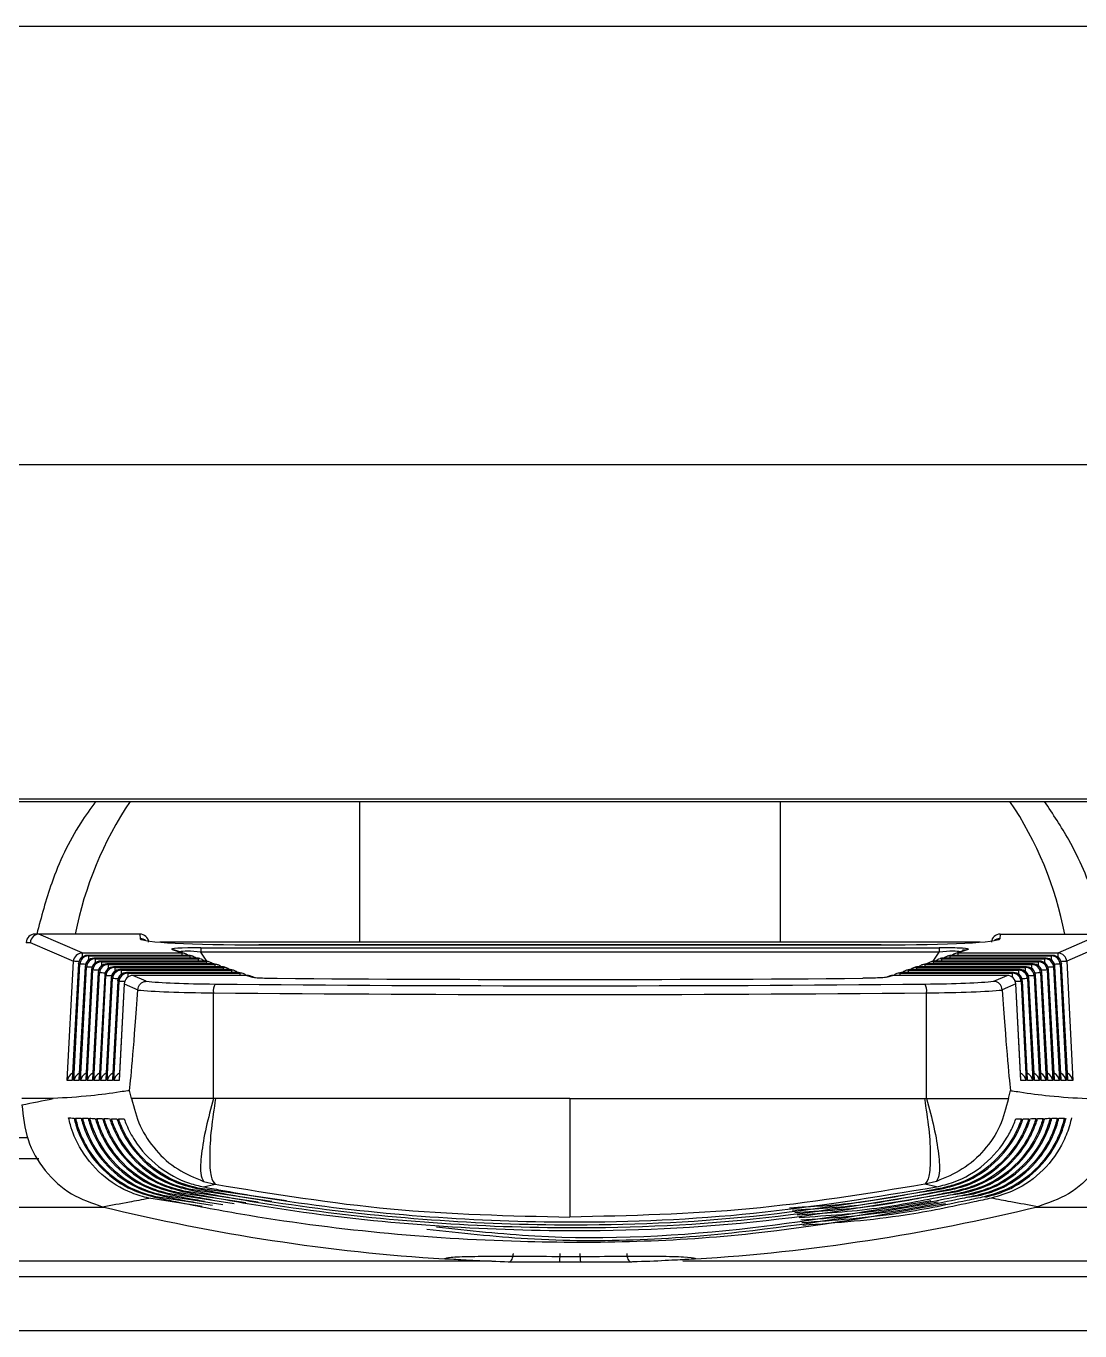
# Model space of a CAD drawing. Extents: x 8 to 113, y 1 to 87.
# Drawn here: x 48.387 to 49.589, y 10.954 to 12.442 of the extents above; entities that cross this region are included whole.
import ezdxf

# ---------------------------------------------------------------- set-up
doc = ezdxf.new("R2010")
doc.units = 0
doc.header["$MEASUREMENT"] = 0
doc.layers.add('OBJECT', color=7, linetype='CONTINUOUS')

msp = doc.modelspace()

# ---------------------------------------------------------------- linework, layer by layer
at = {"layer": 'OBJECT'}
for p, q in [((47.1428, 12.4418), (50.8717, 12.4418)), ((47.0483, 11.9418), (50.9662, 11.9418)), ((48.7672, 11.5578), (48.7672, 11.3972)), ((49.2472, 11.3972), (49.2472, 11.5578)), ((48.4017, 11.4064), (48.3969, 11.4064)), ((48.4507, 11.3849), (48.4016, 11.4064)), ((48.5167, 11.4064), (48.4017, 11.4064)), ((48.5167, 11.4064), (48.5171, 11.4011)), ((48.5167, 11.4064), (48.5167, 11.4064)), ((49.4749, 11.3972), (48.5395, 11.3972)), ((49.4978, 11.4064), (49.4973, 11.4011)), ((49.4978, 11.4064), (49.6128, 11.4064)), ((49.4978, 11.4064), (49.4978, 11.4064)), ((49.5638, 11.3849), (49.6128, 11.4064)), ((48.3869, 11.397), (48.3917, 11.397)), ((48.3917, 11.397), (48.4408, 11.3754)), ((48.4507, 11.3849), (48.5645, 11.3849)), ((48.4507, 11.3849), (48.4507, 11.3802)), ((48.5533, 11.3887), (48.5645, 11.3849)), ((48.5677, 11.3843), (48.5565, 11.3882)), ((48.5645, 11.3849), (48.5645, 11.3822)), ((48.5863, 11.3908), (49.4282, 11.3908)), ((48.5863, 11.3908), (48.5863, 11.3859)), ((49.4282, 11.3859), (48.5863, 11.3859)), ((48.593, 11.3755), (48.5863, 11.3859)), ((49.3622, 11.3941), (48.6522, 11.3941)), ((48.6522, 11.394), (48.6522, 11.3941)), ((49.3622, 11.394), (48.6522, 11.394)), ((49.3622, 11.394), (49.3622, 11.3941)), ((49.4214, 11.3755), (49.4282, 11.3859)), ((49.4282, 11.3908), (49.4282, 11.3859)), ((49.4579, 11.3882), (49.4467, 11.3843)), ((49.4612, 11.3887), (49.45, 11.3849)), ((49.45, 11.3849), (49.5638, 11.3849)), ((49.45, 11.3822), (49.45, 11.3849)), ((49.4576, 11.3881), (49.4548, 11.3881)), ((49.5638, 11.3802), (49.5638, 11.3849)), ((49.6227, 11.397), (49.5737, 11.3754)), ((48.4337, 11.2395), (48.4408, 11.3754)), ((48.4467, 11.3728), (48.4396, 11.2407)), ((48.4468, 11.3727), (48.4396, 11.2395)), ((48.4413, 11.2395), (48.4482, 11.3721)), ((48.4468, 11.3727), (48.4467, 11.3728)), ((48.4482, 11.3721), (48.4468, 11.3727)), ((48.4542, 11.3695), (48.4472, 11.2407)), ((48.4543, 11.3695), (48.4472, 11.2395)), ((48.449, 11.2395), (48.4557, 11.3688)), ((48.4543, 11.3695), (48.4542, 11.3695)), ((48.4557, 11.3688), (48.4543, 11.3695)), ((48.462, 11.3686), (48.4557, 11.3688)), ((48.5722, 11.3822), (48.4567, 11.3822)), ((48.4567, 11.3822), (48.4581, 11.3816)), ((48.5722, 11.3822), (48.4567, 11.3822)), ((48.4567, 11.3822), (48.4567, 11.3822)), ((48.4581, 11.3816), (48.574, 11.3816)), ((48.4581, 11.3816), (48.4581, 11.3769)), ((48.5817, 11.3789), (48.4642, 11.3789)), ((48.4642, 11.3789), (48.4656, 11.3783)), ((48.5817, 11.3789), (48.4642, 11.3789)), ((48.4642, 11.3789), (48.4642, 11.3789)), ((48.4656, 11.3783), (48.5835, 11.3783)), ((48.4656, 11.3783), (48.4656, 11.3736)), ((48.5913, 11.3757), (48.4716, 11.3757)), ((48.4716, 11.3757), (48.473, 11.375)), ((48.5913, 11.3757), (48.4716, 11.3757)), ((48.4716, 11.3757), (48.4716, 11.3757)), ((48.473, 11.375), (48.5931, 11.375)), ((48.473, 11.375), (48.473, 11.3704)), ((48.6008, 11.3724), (48.479, 11.3724)), ((48.479, 11.3724), (48.4805, 11.3718)), ((48.6008, 11.3724), (48.479, 11.3724)), ((48.479, 11.3724), (48.479, 11.3724)), ((48.4805, 11.3718), (48.6026, 11.3718)), ((48.4805, 11.3718), (48.4805, 11.3671)), ((48.6103, 11.3691), (48.4865, 11.3691)), ((48.4865, 11.3691), (48.4879, 11.3685)), ((48.6103, 11.3691), (48.4865, 11.3691)), ((48.4865, 11.3691), (48.4865, 11.3691)), ((48.4879, 11.3685), (48.6121, 11.3685)), ((48.4879, 11.3685), (48.4879, 11.3638)), ((48.574, 11.3816), (48.5722, 11.3822)), ((48.5722, 11.3822), (48.5722, 11.3822)), ((48.574, 11.3789), (48.574, 11.3816)), ((48.5773, 11.3811), (48.5755, 11.3817)), ((48.5835, 11.3783), (48.5817, 11.3789)), ((48.5817, 11.3789), (48.5817, 11.3789)), ((48.5835, 11.3757), (48.5835, 11.3783)), ((48.5868, 11.3778), (48.585, 11.3784)), ((48.5931, 11.375), (48.5913, 11.3757)), ((48.5913, 11.3757), (48.5913, 11.3757)), ((48.5931, 11.3724), (48.5931, 11.375)), ((48.5963, 11.3745), (48.5945, 11.3751)), ((48.6026, 11.3718), (48.6008, 11.3724)), ((48.6008, 11.3724), (48.6008, 11.3724)), ((48.6026, 11.3691), (48.6026, 11.3718)), ((48.6058, 11.3712), (48.604, 11.3719)), ((48.6121, 11.3685), (48.6103, 11.3691)), ((48.6103, 11.3691), (48.6103, 11.3691)), ((48.6121, 11.3659), (48.6121, 11.3685)), ((48.6154, 11.368), (48.6135, 11.3686)), ((49.4009, 11.3686), (49.3991, 11.368)), ((49.4042, 11.3691), (49.4023, 11.3685)), ((49.4023, 11.3685), (49.5266, 11.3685)), ((49.4023, 11.3685), (49.4023, 11.3659)), ((49.528, 11.3691), (49.4042, 11.3691)), ((49.528, 11.3691), (49.4042, 11.3691)), ((49.4042, 11.3691), (49.4042, 11.3691)), ((49.4104, 11.3719), (49.4086, 11.3712)), ((49.4137, 11.3724), (49.4119, 11.3718)), ((49.4119, 11.3718), (49.534, 11.3718)), ((49.4119, 11.3718), (49.4119, 11.3691)), ((49.5354, 11.3724), (49.4137, 11.3724)), ((49.5354, 11.3724), (49.4137, 11.3724)), ((49.4137, 11.3724), (49.4137, 11.3724)), ((49.4199, 11.3751), (49.4181, 11.3745)), ((49.4232, 11.3757), (49.4214, 11.375)), ((49.4214, 11.375), (49.5414, 11.375)), ((49.4214, 11.375), (49.4214, 11.3724)), ((49.5428, 11.3757), (49.4232, 11.3757)), ((49.5428, 11.3757), (49.4232, 11.3757)), ((49.4232, 11.3757), (49.4232, 11.3757)), ((49.4294, 11.3784), (49.4277, 11.3778)), ((49.4327, 11.3789), (49.4309, 11.3783)), ((49.4309, 11.3783), (49.5489, 11.3783)), ((49.4309, 11.3783), (49.4309, 11.3757)), ((49.5503, 11.3789), (49.4327, 11.3789)), ((49.5503, 11.3789), (49.4327, 11.3789)), ((49.4327, 11.3789), (49.4327, 11.3789)), ((49.439, 11.3817), (49.4372, 11.3811)), ((49.4422, 11.3822), (49.4404, 11.3816)), ((49.4404, 11.3816), (49.5563, 11.3816)), ((49.4404, 11.3816), (49.4404, 11.3789)), ((49.5577, 11.3822), (49.4422, 11.3822)), ((49.5577, 11.3822), (49.4422, 11.3822)), ((49.4422, 11.3822), (49.4422, 11.3822)), ((49.5266, 11.3685), (49.528, 11.3691)), ((49.5266, 11.3638), (49.5266, 11.3685)), ((49.528, 11.3691), (49.528, 11.3691)), ((49.534, 11.3718), (49.5354, 11.3724)), ((49.534, 11.3671), (49.534, 11.3718)), ((49.5354, 11.3724), (49.5354, 11.3724)), ((49.5414, 11.375), (49.5428, 11.3757)), ((49.5414, 11.3704), (49.5414, 11.375)), ((49.5428, 11.3757), (49.5428, 11.3757)), ((49.5489, 11.3783), (49.5503, 11.3789)), ((49.5489, 11.3736), (49.5489, 11.3783)), ((49.5503, 11.3789), (49.5503, 11.3789)), ((49.5588, 11.3688), (49.5524, 11.3686)), ((49.5563, 11.3816), (49.5577, 11.3822)), ((49.5563, 11.3769), (49.5563, 11.3816)), ((49.5577, 11.3822), (49.5577, 11.3822)), ((49.5602, 11.3695), (49.5588, 11.3688)), ((49.5588, 11.3688), (49.5655, 11.2395)), ((49.5672, 11.2395), (49.5602, 11.3695)), ((49.5603, 11.3695), (49.5602, 11.3695)), ((49.5672, 11.2407), (49.5603, 11.3695)), ((49.5676, 11.3727), (49.5662, 11.3721)), ((49.5662, 11.3721), (49.5731, 11.2395)), ((49.5677, 11.3728), (49.5676, 11.3727)), ((49.5748, 11.2395), (49.5676, 11.3727)), ((49.5748, 11.2407), (49.5677, 11.3728)), ((49.5737, 11.3754), (49.5807, 11.2395)), ((48.4616, 11.3662), (48.4549, 11.2407)), ((48.4617, 11.3662), (48.4549, 11.2395)), ((48.4566, 11.2395), (48.4631, 11.3656)), ((48.4617, 11.3662), (48.4616, 11.3662)), ((48.4631, 11.3656), (48.4617, 11.3662)), ((48.4691, 11.3629), (48.4625, 11.2407)), ((48.4691, 11.3629), (48.4625, 11.2395)), ((48.4642, 11.2395), (48.4705, 11.3623)), ((48.4705, 11.3623), (48.4691, 11.3629)), ((48.4691, 11.3629), (48.4691, 11.3629)), ((48.4765, 11.3597), (48.4701, 11.2407)), ((48.4766, 11.3596), (48.4701, 11.2395)), ((48.4718, 11.2395), (48.478, 11.359)), ((48.4766, 11.3596), (48.4765, 11.3597)), ((48.478, 11.359), (48.4766, 11.3596)), ((48.4839, 11.3564), (48.4777, 11.2407)), ((48.484, 11.3564), (48.4777, 11.2395)), ((48.4794, 11.2395), (48.4854, 11.3557)), ((48.484, 11.3564), (48.4839, 11.3564)), ((48.4854, 11.3557), (48.484, 11.3564)), ((48.4914, 11.3531), (48.4853, 11.2407)), ((48.4914, 11.3531), (48.4853, 11.2395)), ((48.4929, 11.3525), (48.4914, 11.3531)), ((48.4914, 11.3531), (48.4914, 11.3531)), ((48.6198, 11.3659), (48.4939, 11.3659)), ((48.4939, 11.3659), (48.4939, 11.3658)), ((48.4939, 11.3658), (48.4953, 11.3652)), ((48.6198, 11.3658), (48.4939, 11.3658)), ((48.4953, 11.3652), (48.6216, 11.3652)), ((48.4953, 11.3652), (48.4953, 11.3606)), ((48.6293, 11.3626), (48.5013, 11.3626)), ((48.5013, 11.3626), (48.5028, 11.3619)), ((48.6293, 11.3626), (48.5013, 11.3626)), ((48.5013, 11.3626), (48.5013, 11.3626)), ((48.5028, 11.3619), (48.6311, 11.3619)), ((48.5028, 11.3619), (48.5028, 11.3573)), ((48.6388, 11.3593), (48.5088, 11.3593)), ((48.524, 11.3526), (48.5088, 11.3593)), ((48.6388, 11.3593), (48.5088, 11.3593)), ((48.5088, 11.3593), (48.5088, 11.3593)), ((48.6198, 11.3658), (48.6198, 11.3659)), ((48.6216, 11.3652), (48.6198, 11.3658)), ((48.6216, 11.3626), (48.6216, 11.3652)), ((48.6249, 11.3647), (48.6231, 11.3653)), ((48.6311, 11.3619), (48.6293, 11.3626)), ((48.6293, 11.3626), (48.6293, 11.3626)), ((48.6311, 11.3593), (48.6311, 11.3619)), ((48.6344, 11.3614), (48.6326, 11.362)), ((48.6388, 11.3593), (48.6437, 11.3576)), ((48.6388, 11.3593), (48.6388, 11.3593)), ((48.6469, 11.3571), (48.6421, 11.3588)), ((49.3724, 11.3588), (49.3675, 11.3571)), ((49.3756, 11.3593), (49.3708, 11.3576)), ((49.5057, 11.3593), (49.3756, 11.3593)), ((49.5057, 11.3593), (49.3756, 11.3593)), ((49.3756, 11.3593), (49.3756, 11.3593)), ((49.3819, 11.362), (49.3801, 11.3614)), ((49.3851, 11.3626), (49.3833, 11.3619)), ((49.3833, 11.3619), (49.5117, 11.3619)), ((49.3833, 11.3619), (49.3833, 11.3593)), ((49.5131, 11.3626), (49.3851, 11.3626)), ((49.5131, 11.3626), (49.3851, 11.3626)), ((49.3851, 11.3626), (49.3851, 11.3626)), ((49.3914, 11.3653), (49.3896, 11.3647)), ((49.3947, 11.3658), (49.3928, 11.3652)), ((49.3928, 11.3652), (49.5191, 11.3652)), ((49.3928, 11.3652), (49.3928, 11.3626)), ((49.5205, 11.3659), (49.3947, 11.3659)), ((49.3947, 11.3659), (49.3947, 11.3658)), ((49.5205, 11.3658), (49.3947, 11.3658)), ((49.4904, 11.3526), (49.5057, 11.3593)), ((49.5057, 11.3593), (49.5057, 11.3593)), ((49.5117, 11.3619), (49.5131, 11.3626)), ((49.5117, 11.3573), (49.5117, 11.3619)), ((49.5131, 11.3626), (49.5131, 11.3626)), ((49.5191, 11.3652), (49.5205, 11.3658)), ((49.5191, 11.3606), (49.5191, 11.3652)), ((49.5205, 11.3658), (49.5205, 11.3659)), ((49.523, 11.3531), (49.5216, 11.3525)), ((49.5291, 11.2395), (49.523, 11.3531)), ((49.5231, 11.3531), (49.523, 11.3531)), ((49.5291, 11.2407), (49.5231, 11.3531)), ((49.5305, 11.3564), (49.529, 11.3557)), ((49.529, 11.3557), (49.535, 11.2395)), ((49.5368, 11.2407), (49.5305, 11.3564)), ((49.5368, 11.2395), (49.5305, 11.3564)), ((49.5305, 11.3564), (49.5305, 11.3564)), ((49.5379, 11.3596), (49.5365, 11.359)), ((49.5365, 11.359), (49.5427, 11.2395)), ((49.538, 11.3597), (49.5379, 11.3596)), ((49.5444, 11.2395), (49.5379, 11.3596)), ((49.5444, 11.2407), (49.538, 11.3597)), ((49.5453, 11.3629), (49.5439, 11.3623)), ((49.5439, 11.3623), (49.5503, 11.2395)), ((49.552, 11.2395), (49.5453, 11.3629)), ((49.5454, 11.3629), (49.5453, 11.3629)), ((49.552, 11.2407), (49.5454, 11.3629)), ((49.5528, 11.3662), (49.5514, 11.3656)), ((49.5514, 11.3656), (49.5579, 11.2395)), ((49.5596, 11.2407), (49.5528, 11.3662)), ((49.5596, 11.2395), (49.5528, 11.3662)), ((49.5528, 11.3662), (49.5528, 11.3662)), ((48.487, 11.2395), (48.4929, 11.3525)), ((48.4988, 11.3498), (48.4929, 11.2407)), ((48.4989, 11.3498), (48.4929, 11.2395)), ((48.4988, 11.3498), (48.4989, 11.3498)), ((48.4989, 11.3498), (48.5143, 11.343)), ((48.5143, 11.343), (48.5143, 11.3427)), ((48.6005, 11.2189), (48.6005, 11.3395)), ((49.4139, 11.2189), (49.4139, 11.3395)), ((49.5156, 11.3498), (49.5001, 11.343)), ((49.5001, 11.343), (49.5002, 11.3427)), ((49.5215, 11.2395), (49.5156, 11.3498)), ((49.5156, 11.3498), (49.5157, 11.3498)), ((49.5215, 11.2407), (49.5157, 11.3498)), ((49.5216, 11.3525), (49.5274, 11.2395)), ((48.4396, 11.2395), (48.4337, 11.2395)), ((48.4472, 11.2395), (48.4413, 11.2395)), ((48.4549, 11.2395), (48.449, 11.2395)), ((48.4625, 11.2395), (48.4566, 11.2395)), ((48.4701, 11.2395), (48.4642, 11.2395)), ((48.4777, 11.2395), (48.4718, 11.2395)), ((48.4853, 11.2395), (48.4794, 11.2395)), ((48.4929, 11.2395), (48.487, 11.2395)), ((49.5274, 11.2395), (49.5215, 11.2395)), ((49.535, 11.2395), (49.5291, 11.2395)), ((49.5427, 11.2395), (49.5368, 11.2395)), ((49.5503, 11.2395), (49.5444, 11.2395)), ((49.5579, 11.2395), (49.552, 11.2395)), ((49.5655, 11.2395), (49.5596, 11.2395)), ((49.5731, 11.2395), (49.5672, 11.2395)), ((49.5807, 11.2395), (49.5748, 11.2395)), ((48.4177, 11.2189), (48.3822, 11.2189)), ((48.5072, 11.2189), (48.5049, 11.228)), ((48.603, 11.2189), (48.6005, 11.2189)), ((49.4115, 11.2189), (49.4139, 11.2189)), ((49.5072, 11.2189), (49.5096, 11.228)), ((48.3887, 11.174), (47.1572, 11.174)), ((48.4012, 11.15), (47.1572, 11.15)), ((48.5732, 11.1148), (48.5748, 11.1151)), ((48.667, 11.1016), (48.5748, 11.1151)), ((48.5812, 11.1165), (48.5829, 11.1169)), ((48.6838, 11.1022), (48.5829, 11.1169)), ((48.5892, 11.1182), (48.6025, 11.1212)), ((48.5894, 11.1245), (48.6025, 11.1212)), ((49.4251, 11.1245), (49.4119, 11.1212)), ((49.4252, 11.1182), (49.4119, 11.1212)), ((49.4332, 11.1165), (49.4316, 11.1169)), ((49.4412, 11.1148), (49.4396, 11.1151)), ((48.5876, 11.0958), (48.5268, 11.1053)), ((48.5332, 11.1066), (48.5348, 11.1069)), ((48.5993, 11.0969), (48.5348, 11.1069)), ((48.5412, 11.1082), (48.5428, 11.1085)), ((48.6114, 11.0979), (48.5428, 11.1085)), ((48.5492, 11.1098), (48.5508, 11.1101)), ((48.624, 11.099), (48.5508, 11.1101)), ((48.5572, 11.1114), (48.5588, 11.1118)), ((48.6374, 11.0999), (48.5588, 11.1118)), ((48.5652, 11.1131), (48.5668, 11.1134)), ((48.6517, 11.1008), (48.5668, 11.1134)), ((49.4449, 11.1095), (49.4573, 11.1114)), ((49.4493, 11.1131), (49.4476, 11.1134)), ((49.4529, 11.1079), (49.4653, 11.1098)), ((49.4573, 11.1114), (49.4556, 11.1118)), ((49.4609, 11.1063), (49.4733, 11.1082)), ((49.4653, 11.1098), (49.4637, 11.1101)), ((49.4733, 11.1082), (49.4717, 11.1085)), ((49.4813, 11.1066), (49.4797, 11.1069)), ((47.0483, 11.0952), (48.4753, 11.0952)), ((48.4738, 11.0956), (48.474, 11.0956)), ((49.5391, 11.0952), (50.9662, 11.0952)), ((49.5407, 11.0956), (49.5405, 11.0956)), ((48.9177, 11.0333), (47.2223, 11.0333)), ((48.8638, 11.036), (48.8638, 11.036)), ((48.995, 11.0324), (48.995, 11.0324)), ((49.0194, 11.0324), (49.0194, 11.0324)), ((50.7922, 11.0333), (49.1359, 11.0333)), ((49.1506, 11.036), (49.1506, 11.036)), ((47.9548, 11.0159), (50.0596, 11.0159)), ((50.0388, 10.954), (47.9756, 10.954))]:
    msp.add_line(p, q, dxfattribs=at)
for centre, radius, start, end in [((48.8491, 11.3274), 0.4137, 146.1584, 168.9842), ((49.1683, 11.3286), 0.4106, 10.9282, 33.9292), ((48.3969, 11.3964), 0.01, 90, 177), ((48.5167, 11.3964), 0.01, 5, 90), ((48.5171, 11.3911), 0.01, 52.3681, 90.0221), ((49.4978, 11.3964), 0.01, 90, 175), ((49.4973, 11.3911), 0.01, 89.9779, 127.6319), ((48.3969, 11.3964), 0.01, 177, 178.5), ((48.4508, 11.3748), 0.01, 90.5775, 176.7662), ((48.5533, 11.379), 0.00976, 71.0233, 90.4718), ((48.5646, 11.3751), 0.00976, 71.024, 90.4712), ((48.5645, 11.3749), 0.01, 47.2005, 71.0172), ((49.45, 11.3749), 0.01, 108.9828, 132.7995), ((49.4499, 11.3751), 0.00976, 89.5288, 108.976), ((49.4611, 11.379), 0.00976, 89.5282, 108.9767), ((49.5637, 11.3748), 0.01, 3.2338, 89.4225), ((48.4336, 11.1203), 0.2552, 86.9544, 88.3925), ((48.4567, 11.3722), 0.01, 90, 176.9163), ((48.4568, 11.3722), 0.01, 90.5783, 176.7662), ((48.4582, 11.3716), 0.01, 90.5783, 176.7662), ((48.4393, 11.0735), 0.2988, 87.0612, 88.2881), ((48.4642, 11.3689), 0.01, 90, 176.9163), ((48.4643, 11.3689), 0.01, 90.5783, 176.7662), ((48.4657, 11.3683), 0.01, 90.5775, 176.7662), ((48.4716, 11.3657), 0.01, 90, 176.9163), ((48.4717, 11.3656), 0.01, 90.5783, 176.7662), ((48.4731, 11.365), 0.01, 90.5783, 176.7662), ((48.479, 11.3624), 0.01, 90, 176.9163), ((48.4791, 11.3624), 0.01, 90.5781, 176.7667), ((48.4806, 11.3617), 0.01, 90.5775, 176.7662), ((48.4865, 11.3591), 0.01, 90, 176.9163), ((48.4866, 11.3591), 0.01, 90.5781, 176.7667), ((48.488, 11.3585), 0.01, 90.5775, 176.7662), ((48.5722, 11.3722), 0.01, 71.0172, 90), ((48.5723, 11.3724), 0.00976, 71.0233, 90.4718), ((48.5741, 11.3718), 0.00976, 71.0238, 90.4713), ((48.574, 11.3716), 0.01, 47.226, 71.0172), ((48.5817, 11.3689), 0.01, 71.0172, 90), ((48.5818, 11.3692), 0.00976, 71.024, 90.4712), ((48.5836, 11.3686), 0.00976, 71.024, 90.4712), ((48.5835, 11.3683), 0.01, 47.2514, 71.0172), ((48.5913, 11.3657), 0.01, 71.0172, 90), ((48.5913, 11.3659), 0.00976, 71.024, 90.4712), ((48.5931, 11.3653), 0.00975, 71.0131, 90.477), ((48.5931, 11.3651), 0.01, 47.2769, 71.0172), ((48.6008, 11.3624), 0.01, 71.0172, 90), ((48.6009, 11.3626), 0.00976, 71.0233, 90.4718), ((48.6027, 11.362), 0.00976, 71.024, 90.4712), ((48.6026, 11.3618), 0.01, 47.3024, 71.0172), ((48.6103, 11.3591), 0.01, 71.0172, 90), ((48.6104, 11.3594), 0.00976, 71.0233, 90.4718), ((48.6122, 11.3587), 0.00975, 71.0181, 90.4771), ((48.6121, 11.3585), 0.01, 47.3279, 71.0172), ((49.4023, 11.3585), 0.01, 108.9828, 132.6721), ((49.4023, 11.3587), 0.00975, 89.5229, 108.9819), ((49.4042, 11.3591), 0.01, 90, 108.9828), ((49.4041, 11.3594), 0.00976, 89.5282, 108.9767), ((49.4119, 11.3618), 0.01, 108.9828, 132.6976), ((49.4118, 11.362), 0.00976, 89.5288, 108.976), ((49.4137, 11.3624), 0.01, 90, 108.9828), ((49.4136, 11.3626), 0.00976, 89.5282, 108.9767), ((49.4214, 11.3651), 0.01, 108.9828, 132.7231), ((49.4213, 11.3653), 0.00975, 89.523, 108.9869), ((49.4232, 11.3657), 0.01, 90, 108.9828), ((49.4231, 11.3659), 0.00976, 89.5288, 108.976), ((49.4309, 11.3683), 0.01, 108.9828, 132.7486), ((49.4308, 11.3686), 0.00976, 89.5288, 108.976), ((49.4327, 11.3689), 0.01, 90, 108.9828), ((49.4326, 11.3692), 0.00976, 89.5288, 108.976), ((49.4404, 11.3716), 0.01, 108.9828, 132.774), ((49.4404, 11.3718), 0.00976, 89.5287, 108.9762), ((49.4422, 11.3722), 0.01, 90, 108.9828), ((49.4421, 11.3724), 0.00976, 89.5282, 108.9767), ((49.5265, 11.3585), 0.01, 3.2338, 89.4225), ((49.528, 11.3591), 0.01, 3.0837, 90), ((49.5279, 11.3591), 0.01, 3.2333, 89.4219), ((49.5339, 11.3617), 0.01, 3.2338, 89.4225), ((49.5354, 11.3624), 0.01, 3.0837, 90), ((49.5353, 11.3624), 0.01, 3.2333, 89.4219), ((49.5413, 11.365), 0.01, 3.2338, 89.4217), ((49.5428, 11.3657), 0.01, 3.0837, 90), ((49.5427, 11.3656), 0.01, 3.2338, 89.4217), ((49.5488, 11.3683), 0.01, 3.2338, 89.4225), ((49.5503, 11.3689), 0.01, 3.0837, 90), ((49.5502, 11.3689), 0.01, 3.2338, 89.4217), ((49.5562, 11.3716), 0.01, 3.2338, 89.4217), ((49.5577, 11.3722), 0.01, 3.0837, 90), ((49.5576, 11.3722), 0.01, 3.2338, 89.4217), ((49.5752, 11.0735), 0.2988, 91.7119, 92.9388), ((49.5796, 11.152), 0.2234, 91.5052, 93.1478), ((48.453, 11.0392), 0.3265, 87.1156, 88.2357), ((48.4647, 11.1393), 0.223, 86.8566, 88.4944), ((48.4721, 11.1361), 0.223, 86.8588, 88.4945), ((48.4939, 11.3559), 0.01, 90, 176.9163), ((48.494, 11.3558), 0.01, 90.5782, 176.7665), ((48.4954, 11.3552), 0.01, 90.5782, 176.7657), ((48.4796, 11.1332), 0.2226, 86.8581, 88.4949), ((48.5013, 11.3526), 0.01, 90, 176.9163), ((48.5014, 11.3525), 0.01, 90.5783, 176.7664), ((48.5029, 11.3519), 0.01, 90.5773, 176.7666), ((48.5088, 11.3493), 0.01, 90, 176.9163), ((48.5089, 11.3493), 0.01, 90.5785, 176.7662), ((48.6198, 11.3559), 0.01, 71.0172, 90), ((48.6199, 11.3561), 0.00976, 71.024, 90.4712), ((48.6217, 11.3555), 0.00976, 71.024, 90.4712), ((48.6216, 11.3552), 0.01, 47.3534, 71.0172), ((48.6293, 11.3526), 0.01, 71.0172, 90), ((48.6294, 11.3528), 0.00976, 71.0233, 90.4718), ((48.6312, 11.3522), 0.00976, 71.0233, 90.4718), ((48.6311, 11.352), 0.01, 47.3789, 71.0172), ((48.6388, 11.3493), 0.01, 71.0172, 90), ((48.6389, 11.3495), 0.00976, 71.0233, 90.4718), ((48.6438, 11.3479), 0.00976, 71.0233, 90.4718), ((49.3707, 11.3479), 0.00976, 89.5282, 108.9767), ((49.3756, 11.3493), 0.01, 90, 108.9828), ((49.3755, 11.3495), 0.00976, 89.5282, 108.9767), ((49.3833, 11.352), 0.01, 108.9828, 132.6211), ((49.3832, 11.3522), 0.00976, 89.5282, 108.9767), ((49.3851, 11.3526), 0.01, 90, 108.9828), ((49.3851, 11.3528), 0.00976, 89.5282, 108.9767), ((49.3928, 11.3552), 0.01, 108.9828, 132.6466), ((49.3927, 11.3555), 0.00976, 89.5288, 108.976), ((49.3947, 11.3559), 0.01, 90, 108.9828), ((49.3946, 11.3561), 0.00976, 89.5288, 108.976), ((49.5057, 11.3493), 0.01, 3.0837, 90), ((49.5056, 11.3493), 0.01, 3.2338, 89.4215), ((49.5116, 11.3519), 0.01, 3.2334, 89.4227), ((49.5131, 11.3526), 0.01, 3.0837, 90), ((49.513, 11.3525), 0.01, 3.2336, 89.4217), ((49.519, 11.3552), 0.01, 3.2343, 89.4218), ((49.5205, 11.3559), 0.01, 3.0837, 90), ((49.5204, 11.3558), 0.01, 3.2335, 89.4218), ((49.5349, 11.1332), 0.2226, 91.5051, 93.1419), ((49.5423, 11.1361), 0.223, 91.5055, 93.1412), ((49.5498, 11.1393), 0.223, 91.5056, 93.1434), ((49.5614, 11.0392), 0.3265, 91.7643, 92.8844), ((48.487, 11.1295), 0.2231, 86.8619, 88.4934), ((48.6175, 11.3416), 0.0171, 152.4553, 187.0246), ((49.397, 11.3416), 0.0171, 352.9754, 27.5447), ((49.5274, 11.1295), 0.2231, 91.5066, 93.1381), ((49.0072, 13.2814), 2.25, 256.2899, 266.3463), ((49.0072, 13.2814), 2.25, 273.6537, 283.7101)]:
    msp.add_arc(centre, radius, start, end, dxfattribs=at)
for centre, major_axis, ratio, start_param, end_param in [((48.4017, 11.3964), (0.00206, 0.00979), 0.992047, 0.21202, 1.724102), ((48.4249, 11.3964), (0.0253, -0.0094), 0.138337, 2.783892, 2.790246), ((48.6526, 11.4012), (0.1355, 0), 0.052561, 3.146183, 4.709383), ((49.3618, 11.4012), (0.1355, 0), 0.052561, 4.715395, 6.278595), ((48.601, 11.3883), (0.0482, -0.0008), 0.049658, 1.8811, 3.292626), ((48.601, 11.3783), (0.04, -0.0068), 0.131783, 1.969122, 2.906286), ((49.4135, 11.3883), (0.0482, 0.0008), 0.049658, 6.132152, 7.543678), ((49.4135, 11.3783), (0.04, 0.0068), 0.131783, 0.687541, 1.17247), ((49.4135, 11.3783), (0.04, 0.0068), 0.131783, 0.235307, 0.687541), ((48.6222, 11.3552), (0.11, 0), 0.052802, 3.609101, 4.530635), ((49.0072, 11.4693), (2.1693, 0), 0.052827, 4.557874, 4.866904), ((49.3922, 11.3552), (0.11, 0), 0.052802, 4.894143, 5.815677), ((48.6222, 13.5087), (0.1191, 2.2897), 0.00637, 3.231059, 3.472172), ((48.6222, 11.3452), (0.12, 0), 0.048402, 3.594014, 4.530635), ((49.0072, 11.4558), (2.25, 0), 0.052568, 4.530635, 4.894143), ((49.0072, 11.4658), (2.24, 0), 0.052802, 4.530635, 4.894143), ((49.3922, 11.3452), (0.12, 0), 0.048402, 4.894143, 5.830764), ((49.3922, 13.5087), (-0.1191, 2.2897), 0.00637, 2.811013, 3.052126), ((48.4436, 11.2389), (0.0077, 0.00731), 0.885668, 1.241251, 2.26901), ((48.4513, 11.2389), (0.0077, 0.00731), 0.885668, 1.241251, 2.26901), ((48.4589, 11.2389), (0.0077, 0.00731), 0.885668, 1.241251, 2.26901), ((48.4665, 11.2389), (0.0077, 0.00731), 0.885668, 1.241251, 2.26901), ((48.4741, 11.2389), (0.0077, 0.00731), 0.885668, 1.241251, 2.26901), ((48.4817, 11.2389), (0.0077, 0.00731), 0.885668, 1.241251, 2.26901), ((48.4893, 11.2389), (0.0077, 0.00731), 0.885668, 1.241251, 2.26901), ((48.4969, 11.2389), (0.0077, 0.00731), 0.885668, 1.241251, 2.26901), ((49.5175, 11.2389), (0.0077, -0.00731), 0.885668, 0.872583, 1.900342), ((49.5251, 11.2389), (0.0077, -0.00731), 0.885668, 0.872583, 1.900342), ((49.5327, 11.2389), (0.0077, -0.00731), 0.885668, 0.872583, 1.900342), ((49.5404, 11.2389), (0.0077, -0.00731), 0.885668, 0.872583, 1.900342), ((49.548, 11.2389), (0.0077, -0.00731), 0.885668, 0.872583, 1.900342), ((49.5556, 11.2389), (0.0077, -0.00731), 0.885668, 0.872583, 1.900342), ((49.5632, 11.2389), (0.0077, -0.00731), 0.885668, 0.872583, 1.900342), ((49.5708, 11.2389), (0.0077, -0.00731), 0.885668, 0.872583, 1.900342), ((47.8888, 13.2814), (2.3412, 0), 0.904333, 4.924724, 4.940236), ((49.0072, 11.0247), (0.1429, 0), 0.054262, 1.485384, 1.656209)]:
    msp.add_ellipse(centre, major_axis=major_axis, ratio=ratio, start_param=start_param, end_param=end_param, dxfattribs=at)
for points, knots in [([(48.3694, 11.5606), (48.4603, 11.5606), (48.6425, 11.5606), (48.9503, 11.5605), (49.2867, 11.5606), (49.5268, 11.5606), (49.645, 11.5606)], [0, 0, 0, 0, 0.215255, 0.431981, 0.720155, 1, 1, 1, 1]), ([(48.3722, 11.5578), (48.463, 11.5578), (48.6452, 11.5578), (48.9521, 11.5578), (49.2868, 11.5578), (49.5249, 11.5578), (49.6422, 11.5578)], [0, 0, 0, 0, 0.216142, 0.433859, 0.72104, 1, 1, 1, 1]), ([(48.4662, 11.5578), (48.4604, 11.5497), (48.4394, 11.5206), (48.4157, 11.4696), (48.4042, 11.426), (48.399, 11.4064)], [0, 0, 0, 0, 0.175446, 0.63148, 1, 1, 1, 1]), ([(49.6149, 11.4064), (49.612, 11.4194), (49.6039, 11.4563), (49.5816, 11.5076), (49.558, 11.5433), (49.5484, 11.5578)], [0, 0, 0, 0, 0.242176, 0.69307, 1, 1, 1, 1]), ([(49.4565, 11.3901), (49.4555, 11.3902), (49.4525, 11.3905), (49.443, 11.3907), (49.434, 11.3909), (49.4288, 11.3909), (49.4282, 11.3909)], [0, 0, 0, 0, 0.168657, 0.528921, 0.947396, 1, 1, 1, 1]), ([(48.5143, 11.343), (48.5145, 11.3441), (48.5148, 11.3464), (48.5166, 11.3492), (48.5192, 11.3514), (48.5217, 11.3524), (48.5234, 11.3526), (48.524, 11.3526), (48.524, 11.3526)], [0, 0, 0, 0, 0.219279, 0.438503, 0.65924, 0.882985, 0.985836, 1, 1, 1, 1]), ([(48.6437, 11.3576), (48.6446, 11.3574), (48.6465, 11.357), (48.6539, 11.3565), (48.6632, 11.3562), (48.6701, 11.3561), (48.6734, 11.3561)], [0, 0, 0, 0, 0.261885, 0.524406, 0.776422, 1, 1, 1, 1]), ([(49.3708, 11.3576), (49.3698, 11.3574), (49.368, 11.357), (49.3606, 11.3565), (49.3513, 11.3562), (49.3443, 11.3561), (49.3411, 11.3561)], [0, 0, 0, 0, 0.261885, 0.524406, 0.776422, 1, 1, 1, 1]), ([(49.5001, 11.343), (49.5, 11.3441), (49.4996, 11.3464), (49.4978, 11.3492), (49.4953, 11.3514), (49.4927, 11.3524), (49.4911, 11.3526), (49.4905, 11.3526), (49.4904, 11.3526)], [0, 0, 0, 0, 0.219279, 0.438503, 0.65924, 0.882985, 0.985836, 1, 1, 1, 1]), ([(48.5049, 11.228), (48.5042, 11.2279), (48.5007, 11.2274), (48.4859, 11.2252), (48.4575, 11.2212), (48.432, 11.2198), (48.4177, 11.2189)], [0, 0, 0, 0, 0.024147, 0.120738, 0.507103, 1, 1, 1, 1]), ([(48.6005, 11.2189), (48.5899, 11.2189), (48.5685, 11.2189), (48.5412, 11.2189), (48.5192, 11.2189), (48.5112, 11.2189), (48.5072, 11.2189)], [0, 0, 0, 0, 0.249999, 0.5, 0.750001, 1, 1, 1, 1]), ([(48.5072, 11.2189), (48.5099, 11.2083), (48.5154, 11.1869), (48.5341, 11.1593), (48.5588, 11.1369), (48.5792, 11.1287), (48.5894, 11.1245)], [0, 0, 0, 0, 0.25, 0.5, 0.75, 1, 1, 1, 1]), ([(48.6005, 11.2189), (48.5976, 11.2078), (48.5914, 11.1848), (48.5863, 11.1544), (48.5852, 11.132), (48.588, 11.127), (48.5894, 11.1245)], [0, 0, 0, 0, 0.2415612, 0.5000009, 0.7584397, 1, 1, 1, 1]), ([(48.603, 11.2189), (48.6012, 11.2072), (48.5975, 11.1829), (48.5957, 11.1511), (48.5972, 11.128), (48.6008, 11.1234), (48.6025, 11.1212)], [0, 0, 0, 0, 0.24117, 0.5, 0.758832, 1, 1, 1, 1]), ([(49.0072, 11.2189), (48.9394, 11.2189), (48.8039, 11.2189), (48.6699, 11.2189), (48.603, 11.2189)], [0, 0, 0, 0, 0.5, 1, 1, 1, 1]), ([(49.0072, 11.2189), (49.075, 11.2189), (49.2106, 11.2189), (49.3445, 11.2189), (49.4115, 11.2189)], [0, 0, 0, 0, 0.5, 1, 1, 1, 1]), ([(49.0072, 11.2189), (49.0072, 11.2024), (49.0072, 11.1681), (49.0072, 11.1235), (49.0072, 11.0918), (49.0072, 11.0863), (49.0072, 11.0837)], [0, 0, 0, 0, 0.240773, 0.5, 0.759229, 1, 1, 1, 1]), ([(49.4115, 11.2189), (49.4133, 11.2072), (49.417, 11.1829), (49.4187, 11.1511), (49.4172, 11.128), (49.4136, 11.1234), (49.4119, 11.1212)], [0, 0, 0, 0, 0.24117, 0.5, 0.758832, 1, 1, 1, 1]), ([(49.4139, 11.2189), (49.4169, 11.2078), (49.423, 11.1848), (49.4281, 11.1544), (49.4293, 11.132), (49.4264, 11.127), (49.4251, 11.1245)], [0, 0, 0, 0, 0.2415612, 0.5000009, 0.7584397, 1, 1, 1, 1]), ([(49.4139, 11.2189), (49.4246, 11.2189), (49.4459, 11.2189), (49.4733, 11.2189), (49.4953, 11.2189), (49.5032, 11.2189), (49.5072, 11.2189)], [0, 0, 0, 0, 0.249999, 0.5, 0.750001, 1, 1, 1, 1]), ([(49.5072, 11.2189), (49.5045, 11.2083), (49.4991, 11.1869), (49.4803, 11.1593), (49.4556, 11.1369), (49.4353, 11.1287), (49.4251, 11.1245)], [0, 0, 0, 0, 0.25, 0.5, 0.75, 1, 1, 1, 1]), ([(49.5096, 11.228), (49.5103, 11.2279), (49.5138, 11.2274), (49.5286, 11.2252), (49.557, 11.2212), (49.5825, 11.2198), (49.5968, 11.2189)], [0, 0, 0, 0, 0.024147, 0.120738, 0.507103, 1, 1, 1, 1]), ([(48.3822, 11.2118), (48.3836, 11.1983), (48.3863, 11.1713), (48.4071, 11.1357), (48.4368, 11.1083), (48.4617, 11.0998), (48.4738, 11.0956)], [0, 0, 0, 0, 0.253584, 0.507165, 0.760848, 1, 1, 1, 1]), ([(49.6322, 11.2118), (49.6309, 11.1983), (49.6281, 11.1713), (49.6073, 11.1357), (49.5776, 11.1083), (49.5527, 11.0998), (49.5407, 11.0956)], [0, 0, 0, 0, 0.253584, 0.507165, 0.760848, 1, 1, 1, 1]), ([(48.4354, 11.1968), (48.4362, 11.1968), (48.4383, 11.1968), (48.4404, 11.1967), (48.4416, 11.1967)], [0, 0, 0, 0, 0.412557, 1, 1, 1, 1]), ([(48.5268, 11.1053), (48.5203, 11.1071), (48.5008, 11.1124), (48.4717, 11.1308), (48.4487, 11.1593), (48.4387, 11.1828), (48.436, 11.1942), (48.4354, 11.1968)], [0, 0, 0, 0, 0.147376, 0.444496, 0.741154, 0.940222, 1, 1, 1, 1]), ([(48.4416, 11.1967), (48.4422, 11.1941), (48.4445, 11.185), (48.4531, 11.1638), (48.4732, 11.1364), (48.5031, 11.1152), (48.5246, 11.109), (48.5332, 11.1066)], [0, 0, 0, 0, 0.059553, 0.208066, 0.505163, 0.802607, 1, 1, 1, 1]), ([(48.4434, 11.1967), (48.4442, 11.1967), (48.4463, 11.1966), (48.4484, 11.1966), (48.4496, 11.1966)], [0, 0, 0, 0, 0.412532, 1, 1, 1, 1]), ([(48.5348, 11.1069), (48.5283, 11.1086), (48.5088, 11.1139), (48.4796, 11.1322), (48.4568, 11.1603), (48.4468, 11.1832), (48.4441, 11.1941), (48.4434, 11.1967)], [0, 0, 0, 0, 0.148954, 0.44926, 0.7491, 0.940502, 1, 1, 1, 1]), ([(48.4496, 11.1966), (48.4503, 11.194), (48.4528, 11.185), (48.4616, 11.1639), (48.4821, 11.1368), (48.5119, 11.1164), (48.533, 11.1104), (48.5412, 11.1082)], [0, 0, 0, 0, 0.059276, 0.209421, 0.509831, 0.810598, 1, 1, 1, 1]), ([(48.5428, 11.1085), (48.5363, 11.1102), (48.5168, 11.1154), (48.4875, 11.1336), (48.4649, 11.1613), (48.455, 11.1836), (48.4521, 11.194), (48.4514, 11.1965)], [0, 0, 0, 0, 0.150605, 0.454244, 0.75741, 0.940779, 1, 1, 1, 1]), ([(48.4514, 11.1965), (48.4523, 11.1965), (48.4544, 11.1965), (48.4565, 11.1964), (48.4577, 11.1964)], [0, 0, 0, 0, 0.412495, 1, 1, 1, 1]), ([(48.4577, 11.1964), (48.4584, 11.1939), (48.461, 11.185), (48.4701, 11.1641), (48.4911, 11.1372), (48.5208, 11.1175), (48.5415, 11.1119), (48.5492, 11.1098)], [0, 0, 0, 0, 0.059002, 0.210856, 0.514734, 0.81898, 1, 1, 1, 1]), ([(48.4595, 11.1964), (48.4604, 11.1964), (48.4625, 11.1963), (48.4646, 11.1963), (48.4658, 11.1963)], [0, 0, 0, 0, 0.4124702, 1, 1, 1, 1]), ([(48.5508, 11.1101), (48.5443, 11.1118), (48.5248, 11.117), (48.4954, 11.1351), (48.473, 11.1623), (48.4631, 11.184), (48.4603, 11.1939), (48.4595, 11.1964)], [0, 0, 0, 0, 0.152333, 0.459461, 0.766109, 0.941054, 1, 1, 1, 1]), ([(48.4658, 11.1963), (48.4666, 11.1938), (48.4693, 11.185), (48.4787, 11.1642), (48.5001, 11.1377), (48.5297, 11.1187), (48.5499, 11.1134), (48.5572, 11.1114)], [0, 0, 0, 0, 0.058732, 0.212375, 0.519887, 0.827778, 1, 1, 1, 1]), ([(48.4677, 11.1962), (48.4685, 11.1962), (48.4707, 11.1962), (48.4728, 11.1961), (48.474, 11.1961)], [0, 0, 0, 0, 0.4124332, 1, 1, 1, 1]), ([(48.5588, 11.1118), (48.5523, 11.1134), (48.5328, 11.1185), (48.5034, 11.1365), (48.4811, 11.1633), (48.4713, 11.1845), (48.4684, 11.1938), (48.4677, 11.1962)], [0, 0, 0, 0, 0.154143, 0.464926, 0.775223, 0.941326, 1, 1, 1, 1]), ([(48.474, 11.1961), (48.4748, 11.1937), (48.4776, 11.1849), (48.4874, 11.1644), (48.5091, 11.1382), (48.5386, 11.12), (48.5584, 11.1148), (48.5652, 11.1131)], [0, 0, 0, 0, 0.0584636, 0.2139826, 0.5253072, 0.8370208, 1, 1, 1, 1]), ([(48.4759, 11.1961), (48.4767, 11.196), (48.4788, 11.196), (48.481, 11.196), (48.4822, 11.1959)], [0, 0, 0, 0, 0.4123962, 1, 1, 1, 1]), ([(48.5668, 11.1134), (48.5603, 11.1151), (48.5408, 11.1201), (48.5113, 11.138), (48.4893, 11.1643), (48.4795, 11.1849), (48.4766, 11.1937), (48.4759, 11.1961)], [0, 0, 0, 0, 0.156042, 0.470658, 0.7847814, 0.9415951, 1, 1, 1, 1]), ([(48.4822, 11.1959), (48.483, 11.1936), (48.486, 11.1849), (48.496, 11.1646), (48.5182, 11.1387), (48.5475, 11.1212), (48.5669, 11.1164), (48.5732, 11.1148)], [0, 0, 0, 0, 0.058199, 0.215687, 0.531014, 0.846742, 1, 1, 1, 1]), ([(48.4841, 11.1959), (48.485, 11.1959), (48.4871, 11.1958), (48.4892, 11.1958), (48.4905, 11.1958)], [0, 0, 0, 0, 0.412352, 1, 1, 1, 1]), ([(48.5748, 11.1151), (48.5683, 11.1168), (48.5487, 11.1217), (48.5192, 11.1395), (48.4975, 11.1654), (48.4877, 11.1854), (48.4849, 11.1936), (48.4841, 11.1959)], [0, 0, 0, 0, 0.158035, 0.476676, 0.794816, 0.94186, 1, 1, 1, 1]), ([(48.4905, 11.1958), (48.4913, 11.1935), (48.4944, 11.1849), (48.5047, 11.1648), (48.5273, 11.1393), (48.5565, 11.1225), (48.5754, 11.1179), (48.5812, 11.1165)], [0, 0, 0, 0, 0.057936, 0.217495, 0.537029, 0.856977, 1, 1, 1, 1]), ([(48.4923, 11.1957), (48.4932, 11.1957), (48.4954, 11.1957), (48.4975, 11.1956), (48.4988, 11.1956)], [0, 0, 0, 0, 0.412308, 1, 1, 1, 1]), ([(48.5829, 11.1169), (48.5763, 11.1185), (48.5567, 11.1234), (48.5271, 11.1411), (48.5056, 11.1664), (48.4959, 11.1858), (48.4932, 11.1935), (48.4923, 11.1957)], [0, 0, 0, 0, 0.16013, 0.483001, 0.805363, 0.942123, 1, 1, 1, 1]), ([(48.4988, 11.1956), (48.4996, 11.1934), (48.5028, 11.1849), (48.5135, 11.165), (48.5365, 11.1398), (48.5655, 11.1239), (48.5839, 11.1195), (48.5892, 11.1182)], [0, 0, 0, 0, 0.057677, 0.219413, 0.543377, 0.867764, 1, 1, 1, 1]), ([(49.4252, 11.1182), (49.4317, 11.1198), (49.4514, 11.1247), (49.4811, 11.1423), (49.5024, 11.1673), (49.5121, 11.1862), (49.5148, 11.1934), (49.5157, 11.1956)], [0, 0, 0, 0, 0.161729, 0.488574, 0.814943, 0.942319, 1, 1, 1, 1]), ([(49.5221, 11.1957), (49.5213, 11.1935), (49.5182, 11.1849), (49.5078, 11.1648), (49.4852, 11.1394), (49.4561, 11.1228), (49.4374, 11.1183), (49.4316, 11.1169)], [0, 0, 0, 0, 0.057874, 0.218012, 0.538018, 0.858388, 1, 1, 1, 1]), ([(49.4332, 11.1165), (49.4397, 11.1181), (49.4594, 11.123), (49.489, 11.1408), (49.5106, 11.1662), (49.5204, 11.1858), (49.5232, 11.1935), (49.524, 11.1958)], [0, 0, 0, 0, 0.159551, 0.48199, 0.803962, 0.942061, 1, 1, 1, 1]), ([(49.5304, 11.1959), (49.5296, 11.1936), (49.5266, 11.1849), (49.5165, 11.1646), (49.4944, 11.1389), (49.4651, 11.1215), (49.4459, 11.1167), (49.4396, 11.1151)], [0, 0, 0, 0, 0.058136, 0.216179, 0.531949, 0.848068, 1, 1, 1, 1]), ([(49.4412, 11.1148), (49.4477, 11.1164), (49.4674, 11.1214), (49.4969, 11.1393), (49.5188, 11.1652), (49.5286, 11.1853), (49.5314, 11.1936), (49.5322, 11.1959)], [0, 0, 0, 0, 0.157481, 0.475733, 0.793524, 0.941798, 1, 1, 1, 1]), ([(49.5386, 11.1961), (49.5378, 11.1937), (49.535, 11.1849), (49.5252, 11.1645), (49.5035, 11.1383), (49.4741, 11.1203), (49.4544, 11.1152), (49.4476, 11.1134)], [0, 0, 0, 0, 0.058402, 0.214452, 0.526193, 0.838268, 1, 1, 1, 1]), ([(49.4493, 11.1131), (49.4557, 11.1148), (49.4754, 11.1198), (49.5049, 11.1377), (49.5269, 11.1641), (49.5368, 11.1848), (49.5397, 11.1937), (49.5404, 11.1961)], [0, 0, 0, 0, 0.155511, 0.469778, 0.783591, 0.941533, 1, 1, 1, 1]), ([(49.5468, 11.1962), (49.546, 11.1938), (49.5433, 11.185), (49.5339, 11.1643), (49.5125, 11.1378), (49.483, 11.119), (49.4628, 11.1137), (49.4556, 11.1118)], [0, 0, 0, 0, 0.058671, 0.212822, 0.520728, 0.828954, 1, 1, 1, 1]), ([(49.4573, 11.1114), (49.4638, 11.1131), (49.4833, 11.1182), (49.5128, 11.1363), (49.5351, 11.1631), (49.545, 11.1844), (49.5479, 11.1938), (49.5486, 11.1963)], [0, 0, 0, 0, 0.153634, 0.464105, 0.774128, 0.941265, 1, 1, 1, 1]), ([(49.5549, 11.1964), (49.5542, 11.1939), (49.5516, 11.185), (49.5425, 11.1641), (49.5215, 11.1374), (49.4919, 11.1178), (49.4713, 11.1122), (49.4637, 11.1101)], [0, 0, 0, 0, 0.058943, 0.211284, 0.515534, 0.820092, 1, 1, 1, 1]), ([(49.4653, 11.1098), (49.4718, 11.1115), (49.4913, 11.1167), (49.5207, 11.1348), (49.5432, 11.1621), (49.5532, 11.184), (49.556, 11.1939), (49.5567, 11.1964)], [0, 0, 0, 0, 0.151845, 0.458696, 0.765104, 0.940995, 1, 1, 1, 1]), ([(49.563, 11.1965), (49.5623, 11.194), (49.5599, 11.185), (49.551, 11.164), (49.5305, 11.1369), (49.5007, 11.1166), (49.4797, 11.1107), (49.4717, 11.1085)], [0, 0, 0, 0, 0.059218, 0.209831, 0.510594, 0.811652, 1, 1, 1, 1]), ([(49.4733, 11.1082), (49.4798, 11.1099), (49.4993, 11.1151), (49.5286, 11.1334), (49.5514, 11.1611), (49.5613, 11.1835), (49.5641, 11.194), (49.5648, 11.1966)], [0, 0, 0, 0, 0.150136, 0.453531, 0.756488, 0.940721, 1, 1, 1, 1]), ([(49.5711, 11.1967), (49.5704, 11.1941), (49.5681, 11.185), (49.5595, 11.1638), (49.5394, 11.1365), (49.5096, 11.1155), (49.4882, 11.1093), (49.4797, 11.1069)], [0, 0, 0, 0, 0.059496, 0.208459, 0.505892, 0.803608, 1, 1, 1, 1]), ([(49.4813, 11.1066), (49.4878, 11.1083), (49.5073, 11.1136), (49.5366, 11.132), (49.5595, 11.1601), (49.5694, 11.1831), (49.5722, 11.1941), (49.5729, 11.1967)], [0, 0, 0, 0, 0.148503, 0.448595, 0.748255, 0.940444, 1, 1, 1, 1]), ([(49.5791, 11.1968), (49.5785, 11.1942), (49.5763, 11.1851), (49.568, 11.1637), (49.5483, 11.1361), (49.5184, 11.1143), (49.4966, 11.1079), (49.4877, 11.1053)], [0, 0, 0, 0, 0.059775, 0.207161, 0.501412, 0.795934, 1, 1, 1, 1]), ([(49.5157, 11.1956), (49.5166, 11.1956), (49.5187, 11.1957), (49.5209, 11.1957), (49.5221, 11.1957)], [0, 0, 0, 0, 0.412315, 1, 1, 1, 1]), ([(49.524, 11.1958), (49.5249, 11.1958), (49.527, 11.1958), (49.5291, 11.1959), (49.5304, 11.1959)], [0, 0, 0, 0, 0.412358, 1, 1, 1, 1]), ([(49.5322, 11.1959), (49.5331, 11.196), (49.5352, 11.196), (49.5374, 11.196), (49.5386, 11.1961)], [0, 0, 0, 0, 0.412401, 1, 1, 1, 1]), ([(49.5404, 11.1961), (49.5413, 11.1961), (49.5434, 11.1962), (49.5455, 11.1962), (49.5468, 11.1962)], [0, 0, 0, 0, 0.412426, 1, 1, 1, 1]), ([(49.5486, 11.1963), (49.5495, 11.1963), (49.5516, 11.1963), (49.5537, 11.1964), (49.5549, 11.1964)], [0, 0, 0, 0, 0.412462, 1, 1, 1, 1]), ([(49.5567, 11.1964), (49.5576, 11.1964), (49.5597, 11.1965), (49.5618, 11.1965), (49.563, 11.1965)], [0, 0, 0, 0, 0.412498, 1, 1, 1, 1]), ([(49.5648, 11.1966), (49.5657, 11.1966), (49.5678, 11.1966), (49.5698, 11.1967), (49.5711, 11.1967)], [0, 0, 0, 0, 0.412522, 1, 1, 1, 1]), ([(48.4014, 11.15), (48.2781, 11.15), (48.0318, 11.1499), (47.6898, 11.1498), (47.3759, 11.1496), (47.1836, 11.1495), (47.0897, 11.1494), (47.0877, 11.1494)], [0, 0, 0, 0, 0.263927, 0.527122, 0.760906, 0.99469, 1, 1, 1, 1]), ([(48.5732, 11.1148), (48.5797, 11.1135), (48.6125, 11.107), (48.7507, 11.0833), (48.9595, 11.067), (49.2176, 11.0769), (49.3665, 11.1021), (49.4412, 11.1148)], [0, 0, 0, 0, 0.022904, 0.114532, 0.481954, 0.739618, 1, 1, 1, 1]), ([(48.5812, 11.1165), (48.5878, 11.1152), (48.6205, 11.1089), (48.7589, 11.0856), (48.965, 11.0702), (49.2176, 11.0805), (49.3611, 11.1045), (49.4332, 11.1165)], [0, 0, 0, 0, 0.023339, 0.11671, 0.491124, 0.744318, 1, 1, 1, 1]), ([(48.5892, 11.1182), (48.5958, 11.117), (48.6285, 11.1108), (48.767, 11.088), (48.9705, 11.0735), (49.2176, 11.0841), (49.3558, 11.1068), (49.4252, 11.1182)], [0, 0, 0, 0, 0.023792, 0.118973, 0.500646, 0.749188, 1, 1, 1, 1]), ([(48.6025, 11.1212), (48.6691, 11.1103), (48.8031, 11.0884), (48.9389, 11.0853), (49.0072, 11.0837)], [0, 0, 0, 0, 0.4963759, 1, 1, 1, 1]), ([(49.4119, 11.1212), (49.3454, 11.1103), (49.2114, 11.0884), (49.0756, 11.0853), (49.0072, 11.0837)], [0, 0, 0, 0, 0.496376, 1, 1, 1, 1]), ([(49.4316, 11.1169), (49.4251, 11.1156), (49.3923, 11.1093), (49.3347, 11.0983), (49.2829, 11.0955), (49.2577, 11.0941)], [0, 0, 0, 0, 0.113918, 0.569662, 1, 1, 1, 1]), ([(49.4396, 11.1151), (49.4331, 11.1139), (49.4004, 11.1075), (49.3412, 11.0959), (49.2877, 11.0929), (49.2609, 11.0914)], [0, 0, 0, 0, 0.110803, 0.554083, 1, 1, 1, 1]), ([(48.474, 11.0956), (48.4842, 11.0974), (48.5018, 11.1005), (48.5194, 11.1039), (48.5268, 11.1053)], [0, 0, 0, 0, 0.58145, 1, 1, 1, 1]), ([(48.5332, 11.1066), (48.5397, 11.1052), (48.5723, 11.0982), (48.7101, 11.072), (48.9318, 11.051), (49.2022, 11.0576), (49.3624, 11.0863), (49.4355, 11.0994)], [0, 0, 0, 0, 0.022015, 0.110089, 0.463247, 0.755017, 1, 1, 1, 1]), ([(48.5412, 11.1082), (48.5477, 11.1067), (48.5614, 11.1038), (48.5752, 11.1013), (48.5824, 11.1)], [0, 0, 0, 0, 0.476164, 1, 1, 1, 1]), ([(48.5492, 11.1098), (48.5557, 11.1084), (48.5694, 11.1055), (48.5832, 11.1031), (48.5904, 11.1018)], [0, 0, 0, 0, 0.476003, 1, 1, 1, 1]), ([(48.5572, 11.1114), (48.5637, 11.1101), (48.5774, 11.1072), (48.5912, 11.1048), (48.5985, 11.1036)], [0, 0, 0, 0, 0.47584, 1, 1, 1, 1]), ([(48.5652, 11.1131), (48.5717, 11.1118), (48.6044, 11.1052), (48.7426, 11.081), (48.954, 11.0637), (49.2176, 11.0733), (49.3718, 11.0998), (49.4493, 11.1131)], [0, 0, 0, 0, 0.0224837, 0.1124325, 0.4731171, 0.7350786, 1, 1, 1, 1]), ([(48.8441, 11.0701), (48.8823, 11.0659), (49.0057, 11.0521), (49.2022, 11.0623), (49.3569, 11.089), (49.4271, 11.1011)], [0, 0, 0, 0, 0.196625, 0.63512, 1, 1, 1, 1]), ([(48.8549, 11.0725), (48.8922, 11.0685), (49.0121, 11.0556), (49.2021, 11.0659), (49.3514, 11.0912), (49.4188, 11.1027)], [0, 0, 0, 0, 0.198589, 0.637924, 1, 1, 1, 1]), ([(49.4476, 11.1134), (49.4411, 11.1121), (49.4084, 11.1056), (49.3475, 11.0936), (49.2923, 11.0903), (49.2638, 11.0887)], [0, 0, 0, 0, 0.10768, 0.538467, 1, 1, 1, 1]), ([(49.4556, 11.1118), (49.4491, 11.1104), (49.4164, 11.1038), (49.3538, 11.0913), (49.2967, 11.0878), (49.2663, 11.0859)], [0, 0, 0, 0, 0.10455, 0.522813, 1, 1, 1, 1]), ([(49.4637, 11.1101), (49.4571, 11.1088), (49.4245, 11.102), (49.3599, 11.089), (49.3009, 11.0851), (49.2685, 11.083)], [0, 0, 0, 0, 0.101411, 0.50712, 1, 1, 1, 1]), ([(49.4717, 11.1085), (49.4651, 11.1071), (49.4325, 11.1003), (49.3659, 11.0867), (49.3048, 11.0825), (49.2704, 11.0801)], [0, 0, 0, 0, 0.098265, 0.491386, 1, 1, 1, 1]), ([(49.4797, 11.1069), (49.4732, 11.1055), (49.4406, 11.0985), (49.3718, 11.0843), (49.3085, 11.0798), (49.2717, 11.0772)], [0, 0, 0, 0, 0.095111, 0.475612, 1, 1, 1, 1]), ([(49.4877, 11.1053), (49.4812, 11.1039), (49.4486, 11.0968), (49.3775, 11.082), (49.3118, 11.0771), (49.2727, 11.0742)], [0, 0, 0, 0, 0.091948, 0.459795, 1, 1, 1, 1]), ([(49.5405, 11.0956), (49.5303, 11.0974), (49.5127, 11.1005), (49.4951, 11.1039), (49.4877, 11.1053)], [0, 0, 0, 0, 0.58145, 1, 1, 1, 1]), ([(48.9375, 11.0325), (48.938, 11.0326), (48.9391, 11.0328), (48.9406, 11.0345), (48.9418, 11.037), (48.9424, 11.0395), (48.9425, 11.0414), (48.9426, 11.0421), (48.9426, 11.0424)], [0, 0, 0, 0, 0.214949, 0.429906, 0.644864, 0.859837, 0.95144, 1, 1, 1, 1]), ([(48.995, 11.0324), (48.9951, 11.0325), (48.9953, 11.0326), (48.9956, 11.0341), (48.9958, 11.0365), (48.9959, 11.0389), (48.9959, 11.0408), (48.9959, 11.0417), (48.9959, 11.0422)], [0, 0, 0, 0, 0.209929, 0.419877, 0.62982, 0.839754, 0.898241, 1, 1, 1, 1]), ([(49.0185, 11.0422), (49.0185, 11.0417), (49.0185, 11.0408), (49.0186, 11.0389), (49.0187, 11.0365), (49.0189, 11.0341), (49.0191, 11.0326), (49.0193, 11.0325), (49.0194, 11.0324)], [0, 0, 0, 0, 0.1017588, 0.1602457, 0.3701804, 0.5801226, 0.7900706, 1, 1, 1, 1]), ([(49.0719, 11.0424), (49.0719, 11.0421), (49.0719, 11.0414), (49.0721, 11.0395), (49.0727, 11.037), (49.0738, 11.0345), (49.0753, 11.0328), (49.0764, 11.0326), (49.077, 11.0325)], [0, 0, 0, 0, 0.04856, 0.140163, 0.355136, 0.570094, 0.785051, 1, 1, 1, 1]), ([(48.8638, 11.036), (48.8654, 11.0368), (48.8684, 11.0382), (48.8928, 11.039), (48.9288, 11.0392), (48.9741, 11.039), (49.0231, 11.0389), (49.0704, 11.0391), (49.1106, 11.0392), (49.1389, 11.0386), (49.1498, 11.0374), (49.1504, 11.0363), (49.1506, 11.036)], [0, 0, 0, 0, 0.106548, 0.213093, 0.319764, 0.426916, 0.534499, 0.642267, 0.749959, 0.85731, 0.964155, 1, 1, 1, 1]), ([(48.9375, 11.0325), (48.9243, 11.033), (48.8977, 11.034), (48.8723, 11.0355), (48.8642, 11.036), (48.8639, 11.036), (48.8638, 11.036)], [0, 0, 0, 0, 0.315106, 0.632946, 0.949791, 1, 1, 1, 1]), ([(48.995, 11.0324), (48.979, 11.0325), (48.9587, 11.0325), (48.9407, 11.0325), (48.9369, 11.0325)], [0, 0, 0, 0, 0.7918078, 1, 1, 1, 1]), ([(49.0775, 11.0325), (49.0627, 11.0325), (49.0439, 11.0324), (49.0236, 11.0324), (49.0194, 11.0324)], [0, 0, 0, 0, 0.791838, 1, 1, 1, 1]), ([(49.1506, 11.036), (49.149, 11.0359), (49.1459, 11.0357), (49.1214, 11.0343), (49.0954, 11.0331), (49.0792, 11.0326), (49.077, 11.0325)], [0, 0, 0, 0, 0.315567, 0.631101, 0.947588, 1, 1, 1, 1])]:
    msp.add_open_spline(points, degree=3, knots=knots, dxfattribs=at)

doc.saveas('drawing.dxf')
